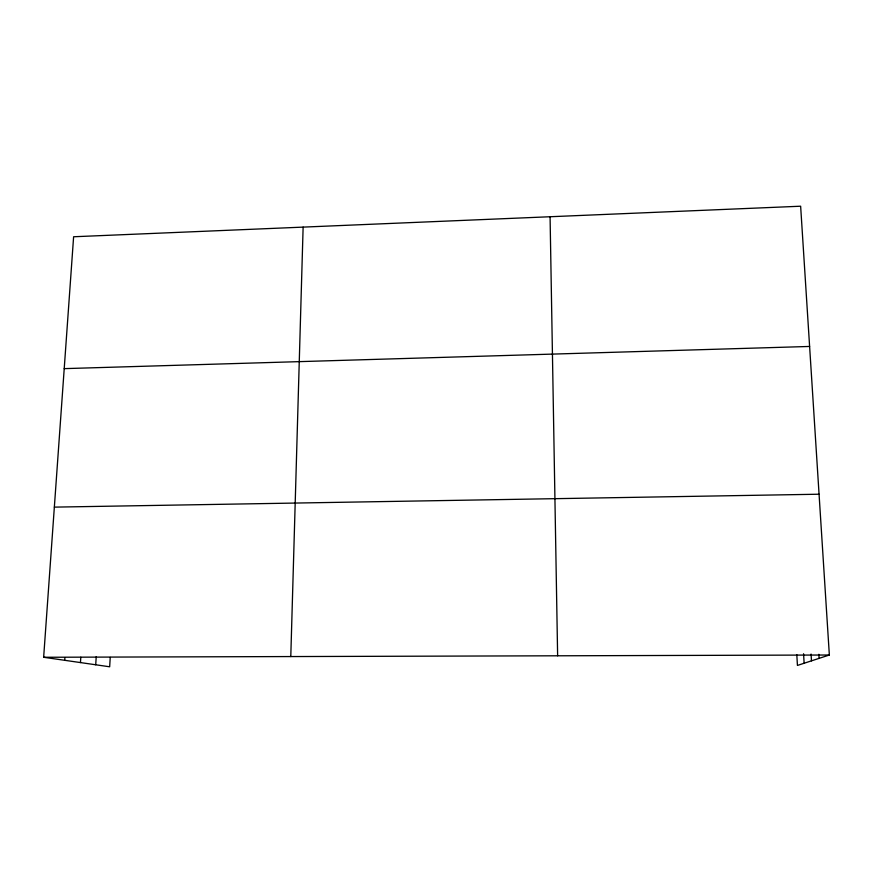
<?xml version="1.0" encoding="UTF-8"?>
<svg xmlns="http://www.w3.org/2000/svg" width="873" height="873" viewBox="0 0 873 873"><rect width="100%" height="100%" fill="white"/><g stroke="black" fill="none" stroke-linecap="round" stroke-linejoin="round"><path stroke-width="1.31" d="M290.785 656.551L303.127 227.111M110.227 657.413L109.671 666.786L43.65 657.271L73.616 236.758L800.639 206.214L829.35 655.012L797.431 665.433L796.809 654.685M95.714 664.779L96.226 656.671M80.458 662.574L80.807 657.216M64.711 660.304L64.897 657.598M64.22 368.635L809.609 346.45M54.355 507.126L819.06 494.216M43.65 657.271L829.35 655.012M818.852 654.303L819.103 658.351M811.072 654.073L811.486 660.839M803.564 653.735L804.131 663.24M550.077 216.744L557.629 655.787"/></g></svg>
